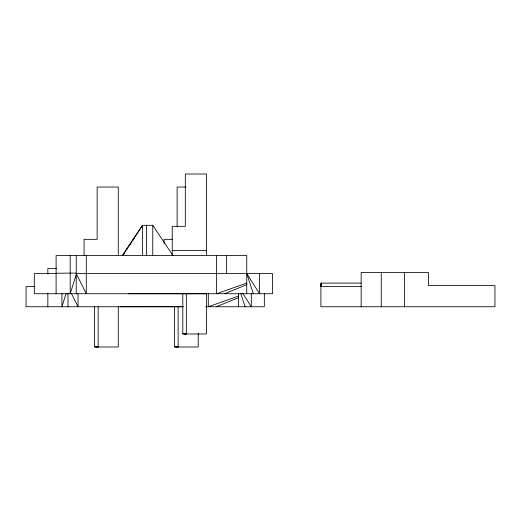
<?xml version="1.0" encoding="UTF-8"?>
<svg xmlns="http://www.w3.org/2000/svg" width="521" height="521" viewBox="0 0 521 521"><rect width="100%" height="100%" fill="white"/><g stroke="black" fill="none" stroke-linecap="round" stroke-linejoin="round"><path stroke-width="0.78" d="M238.481 306.745L238.481 293.746M246.746 293.733L246.746 255.505L56.105 255.505L56.105 293.733M361.151 286.622L320.91 286.622L321.092 283.105M320.91 286.622L321.092 284.609M66.03 293.746L61.927 306.745L61.927 293.349M76.229 274.619L70.192 293.733L70.192 255.505M141.738 227.586L142.487 225.319L152.77 225.319L172.894 255.505M122.363 255.505L142.487 225.319M122.507 255.505L142.624 225.319L142.624 255.505M123.49 254.43L124.832 252.418M126.616 249.735L127.958 247.722M129.749 245.039L131.09 243.027M132.881 240.344L134.223 238.331M224.616 293.733L246.746 284.668M216.352 306.745L238.481 297.68M246.746 283.111L216.567 293.733L216.567 255.505M238.481 296.123L208.302 306.745L208.302 293.864M76.229 273.095L56.105 273.245M128.544 293.72L206.505 293.733M120.279 306.732L183.151 306.693M186.056 187.026L177.114 187.026L177.114 226.466M172.503 239.341L164.037 239.341L164.037 243.366M172.243 250.471L206.446 250.471M56.698 268.517L47.841 268.517L47.841 274.163M56.548 273.61L34.314 273.61L34.314 293.733L272.607 293.733L272.607 273.61L76.229 273.61L86.291 293.733L86.291 255.505M361.151 283.105L320.91 283.105L320.91 306.745L494.95 306.745L494.95 285.619L428.555 285.619L428.555 272.542L361.151 272.542L361.151 306.745M34.848 286.622L26.05 286.622L26.05 306.745L183.216 306.745M205.762 306.745L264.342 306.745L264.342 293.864M182.806 333.792L186.323 333.974L186.323 293.733M174.6 346.804L178.123 346.986L178.123 306.745M94.62 346.804L98.143 346.986L98.143 306.745M184.31 333.792L186.323 333.974M176.111 346.804L178.123 346.986M96.131 346.804L98.143 346.986M242.753 293.33L251.304 306.745L251.304 293.864M71.559 293.811L78.026 306.745L78.026 293.864M253.349 293.733L246.746 273.61L259.569 293.733L259.569 273.61M240.682 293.33L245.085 306.745M404.407 272.542L404.407 306.745M381.268 272.542L381.268 306.745M226.628 255.505L226.628 273.61M206.446 255.303L206.446 174.014L185.32 174.014L185.32 226.329L172.243 226.329L172.243 255.257M206.446 293.733L206.446 333.974L182.806 333.974L182.806 293.733M198.24 333.303L198.24 346.986L174.6 346.986L174.6 306.745M152.77 225.319L152.77 255.505M146.394 225.319L146.394 255.505M118.267 255.349L118.267 187.026L97.14 187.026L97.14 239.341L84.057 239.341L84.057 255.44M118.267 306.745L118.267 346.986L94.62 346.986L94.62 306.745M76.229 255.505L76.229 293.733M67.964 293.206L67.964 306.745M47.841 293.349L47.841 306.745"/></g></svg>
